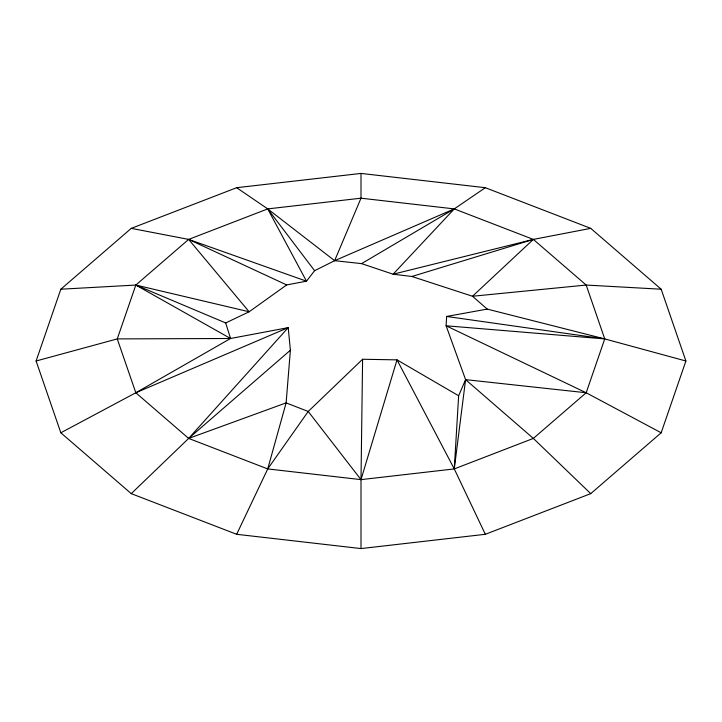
<?xml version="1.0" encoding="UTF-8"?>
<svg xmlns="http://www.w3.org/2000/svg" width="722" height="722" viewBox="0 0 722 722"><rect width="100%" height="100%" fill="white"/><g stroke="black" fill="none" stroke-linecap="round" stroke-linejoin="round"><path stroke-width="1.08" d="M485.337 534.298L454.273 468.921L458.632 395.755L397.01 359.863L362.597 359.258L361 479.634L361 548.576L485.337 534.298L590.74 493.64L661.172 432.785L685.9 361L661.172 289.215L590.74 228.36L485.337 187.702L361 173.424L236.663 187.702L131.26 228.36L60.829 289.215L36.1 361L60.829 432.785L131.26 493.64L236.663 534.298L361 548.576M685.9 361L604.738 338.907L487.233 309.097L446.638 316.453L446.115 325.784L465.591 379.646L454.273 468.921L361 479.634L267.727 468.921L188.65 438.416L135.817 392.759L117.262 338.907L135.817 285.055L188.65 239.406L267.727 208.902L361 198.189L454.273 208.902L533.35 239.406L586.183 285.055L604.738 338.907L586.183 392.759L533.35 438.416L454.273 468.921L397.01 359.863L361 479.634L308.222 411.459L286.12 402.885L188.65 438.416L131.26 493.64M36.1 361L117.262 338.907L230.544 338.492L288.213 327.635L290.388 350.215L286.12 402.885L267.727 468.921L236.663 534.298M60.829 289.215L135.817 285.055L225.688 322.942L249.135 311.778L286.679 284.928L306.471 281.183L314.602 270.696L334.638 260.687L361 198.189L361 173.424M458.632 395.755L465.591 379.646L586.183 392.759L661.172 432.785M267.727 468.921L308.222 411.459L362.597 359.258M290.388 350.215L188.65 438.416L288.213 327.635L135.817 392.759L60.829 432.785M485.337 187.702L454.273 208.902L361.578 263.62L334.638 260.687L267.727 208.902L236.663 187.702M135.817 392.759L230.544 338.492L225.688 322.942M334.638 260.687L454.273 208.902L393.093 274.207L361.578 263.62M411.883 276.481L472.495 296.255L533.35 239.406L393.093 274.207L411.883 276.481L533.35 239.406L590.74 228.36M661.172 289.215L586.183 285.055L472.495 296.255L487.233 309.097M446.638 316.453L604.738 338.907L446.115 325.784L586.183 392.759M131.26 228.36L188.65 239.406L306.471 281.183L267.727 208.902L314.602 270.696M286.679 284.928L188.65 239.406L249.135 311.778L135.817 285.055L230.544 338.492M465.591 379.646L533.35 438.416L590.74 493.64"/></g></svg>
